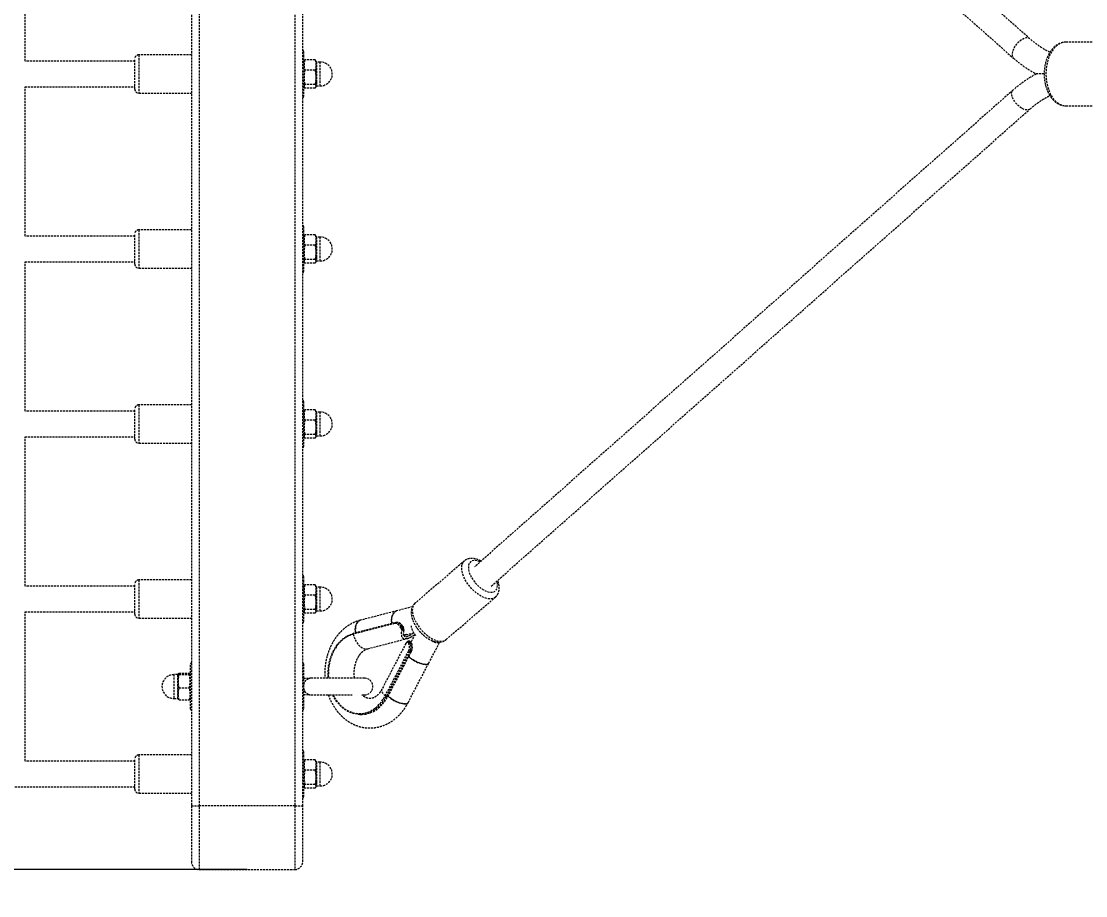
# Model space of a CAD drawing. Header units: millimetres. Extents: x -4075 to 3853, y -2344 to 2376.
# Drawn here: x 1075 to 1744, y -170 to 379 of the extents above; entities that cross this region are included whole.
import ezdxf

# ---------------------------------------------------------------- set-up
doc = ezdxf.new("R2010")
doc.units = ezdxf.units.MM
doc.linetypes.add('HIDDEN', pattern=[1.905, 1.27, -0.635])
for name, color, linetype in [('DIKOM_ОБЪЕКТ', 7, 'Continuous'), ('DIKOM_РАЗМЕР_ЗОНА', 7, 'Continuous'), ('DIKOM_РАЗМЕР_ОБЪЕКТА', 7, 'Continuous')]:
    doc.layers.add(name, color=color, linetype=linetype)
doc.styles.add('style1', font='arialbd.ttf', dxfattribs={"width": 0.8})
doc.dimstyles.new('1-50', dxfattribs={"dimtxt": 300, "dimasz": 200, "dimexe": 100, "dimexo": 0, "dimgap": 100, "dimtad": 1, "dimtxsty": 'style1', "dimcen": 200, "dimclrd": 7, "dimclre": 7, "dimclrt": 7, "dimadec": 1, "dimazin": 2, "dimtfac": 1, "dimtmove": 0, "dimatfit": 2, "dimfxl": 0, "dimlwd": 25, "dimlwe": 18, "dimarcsym": 0})

# ---------------------------------------------------------------- blocks, each defined once
blk = doc.blocks.new('*D0')
at = {"layer": 'Defpoints', "color": 0, "transparency": 16777216}
for p in [(-3364.5, 346.19), (3853.1, 341.49), (3853.1, -2244.04)]:
    blk.add_point(p, dxfattribs=at)
at = {"layer": 'DIKOM_РАЗМЕР_ЗОНА', "color": 7, "lineweight": 18, "transparency": 16777216}
for p, q in [((-3364.5, 346.19), (-3364.5, -2344.04)), ((3853.1, 341.49), (3853.1, -2344.04))]:
    blk.add_line(p, q, dxfattribs=at)
at = {"layer": 'DIKOM_РАЗМЕР_ЗОНА', "color": 7, "lineweight": 25, "transparency": 16777216}
blk.add_line((-3164.5, -2244.04), (3653.1, -2244.04), dxfattribs=at)
at = {"layer": 'DIKOM_РАЗМЕР_ЗОНА', "color": 7, "transparency": 16777216}
for points in [[(-3164.5, -2210.7), (-3164.5, -2277.37), (-3364.5, -2244.04)], [(3653.1, -2210.7), (3653.1, -2277.37), (3853.1, -2244.04)]]:
    blk.add_solid(points, dxfattribs=at)
at = {"layer": 'DIKOM_РАЗМЕР_ЗОНА', "color": 7, "transparency": 16777216, "insert": (164.83, -1990.86), "char_height": 300, "attachment_point": 5, "style": 'style1'}
blk.add_mtext('{\\fArial|b0|i0|c204|p34;7220}', dxfattribs=at)
blk = doc.blocks.new('*D1')
at = {"layer": 'Defpoints', "color": 0, "transparency": 16777216}
for p in [(-1865.19, 346.19), (2353.81, 346.19), (2353.81, -666.66)]:
    blk.add_point(p, dxfattribs=at)
at = {"layer": 'DIKOM_РАЗМЕР_ОБЪЕКТА', "color": 7, "lineweight": 18, "transparency": 16777216}
for p, q in [((-1865.19, 346.19), (-1865.19, -766.66)), ((2353.81, 346.19), (2353.81, -766.66))]:
    blk.add_line(p, q, dxfattribs=at)
at = {"layer": 'DIKOM_РАЗМЕР_ОБЪЕКТА', "color": 7, "lineweight": 25, "transparency": 16777216}
blk.add_line((-1665.19, -666.66), (2153.81, -666.66), dxfattribs=at)
at = {"layer": 'DIKOM_РАЗМЕР_ОБЪЕКТА', "color": 7, "transparency": 16777216}
for points in [[(-1665.19, -633.33), (-1665.19, -700), (-1865.19, -666.66)], [(2153.81, -633.33), (2153.81, -700), (2353.81, -666.66)]]:
    blk.add_solid(points, dxfattribs=at)
at = {"layer": 'DIKOM_РАЗМЕР_ОБЪЕКТА', "color": 7, "transparency": 16777216, "insert": (244.3, -413.49), "char_height": 300, "attachment_point": 5, "style": 'style1'}
blk.add_mtext('{\\fArial|b0|i0|c204|p34;4220}', dxfattribs=at)
blk = doc.blocks.new('*D2')
at = {"layer": 'Defpoints', "color": 0, "transparency": 16777216}
for p in [(2054.85, 2376.19), (-3624.48, -1683.81), (2044.31, -1683.81)]:
    blk.add_point(p, dxfattribs=at)
at = {"layer": 'DIKOM_РАЗМЕР_ЗОНА', "color": 7, "lineweight": 18, "transparency": 16777216}
for p, q in [((2054.85, 2376.19), (-3724.48, 2376.19)), ((2044.31, -1683.81), (-3724.48, -1683.81))]:
    blk.add_line(p, q, dxfattribs=at)
at = {"layer": 'DIKOM_РАЗМЕР_ЗОНА', "color": 7, "lineweight": 25, "transparency": 16777216}
blk.add_line((-3624.48, 2176.19), (-3624.48, -1483.81), dxfattribs=at)
at = {"layer": 'DIKOM_РАЗМЕР_ЗОНА', "color": 7, "transparency": 16777216}
for points in [[(-3657.81, 2176.19), (-3591.14, 2176.19), (-3624.48, 2376.19)], [(-3657.81, -1483.81), (-3591.14, -1483.81), (-3624.48, -1683.81)]]:
    blk.add_solid(points, dxfattribs=at)
at = {"layer": 'DIKOM_РАЗМЕР_ЗОНА', "color": 7, "transparency": 16777216, "insert": (-3877.65, 411.65), "char_height": 300, "attachment_point": 5, "rotation": 90, "style": 'style1'}
blk.add_mtext('{\\fArial|b0|i0|c204|p34;4000}', dxfattribs=at)
blk = doc.blocks.new('*D3')
at = {"layer": 'Defpoints', "color": 0, "transparency": 16777216}
for p in [(1216.81, 846.19), (-2144.45, -153.81), (1216.81, -153.81)]:
    blk.add_point(p, dxfattribs=at)
at = {"layer": 'DIKOM_РАЗМЕР_ОБЪЕКТА', "color": 7, "lineweight": 18, "transparency": 16777216}
for p, q in [((1216.81, 846.19), (-2244.45, 846.19)), ((1216.81, -153.81), (-2244.45, -153.81))]:
    blk.add_line(p, q, dxfattribs=at)
at = {"layer": 'DIKOM_РАЗМЕР_ОБЪЕКТА', "color": 7, "lineweight": 25, "transparency": 16777216}
blk.add_line((-2144.45, 646.19), (-2144.45, 46.19), dxfattribs=at)
at = {"layer": 'DIKOM_РАЗМЕР_ОБЪЕКТА', "color": 7, "transparency": 16777216}
for points in [[(-2177.79, 646.19), (-2111.12, 646.19), (-2144.45, 846.19)], [(-2177.79, 46.19), (-2111.12, 46.19), (-2144.45, -153.81)]]:
    blk.add_solid(points, dxfattribs=at)
at = {"layer": 'DIKOM_РАЗМЕР_ОБЪЕКТА', "color": 7, "transparency": 16777216, "insert": (-2397.63, 346.19), "char_height": 300, "attachment_point": 5, "rotation": 90, "style": 'style1'}
blk.add_mtext('{\\fArial|b0|i0|c204|p34;1000}', dxfattribs=at)

msp = doc.modelspace()

# ---------------------------------------------------------------- linework, layer by layer
at = {"layer": 'DIKOM_ОБЪЕКТ', "color": 7, "linetype": 'HIDDEN', "lineweight": 15}
for p, q in [((1181.806, 806.185), (1181.806, -113.815)), ((1186.806, -113.815), (1186.806, 806.185)), ((1246.806, 806.185), (1246.806, -113.815)), ((1251.806, -113.815), (1251.806, 806.185)), ((1708.801, 368.265), (1370.235, 668.042)), ((1359.806, 655.909), (1698.371, 356.131)), ((1077.306, 354.185), (1077.306, 448.185)), ((1768.682, 366.185), (1731.425, 366.185)), ((1146.206, 353.895), (1146.206, 355.685)), ((1181.806, 358.185), (1148.706, 358.185)), ((1148.706, 358.185), (1148.706, 355.924)), ((1148.706, 355.924), (1148.706, 334.185)), ((1252.306, 360.385), (1252.306, 357.846)), ((1252.306, 357.846), (1252.306, 331.985)), ((1252.807, 354.46), (1253.047, 355.1)), ((1259.564, 355.1), (1253.047, 355.1)), ((1259.804, 354.46), (1259.564, 355.1)), ((1146.206, 354.185), (1077.306, 354.185)), ((1146.206, 336.685), (1146.206, 353.895)), ((1252.71, 354.495), (1252.306, 353.385)), ((1259.564, 348.545), (1253.047, 348.545)), ((1260.113, 353.916), (1259.902, 354.495)), ((1260.113, 338.455), (1260.113, 353.916)), ((1262.806, 353.685), (1260.441, 353.685)), ((1260.441, 353.685), (1260.441, 340.864)), ((1262.806, 340.864), (1262.806, 353.685)), ((1077.306, 244.185), (1077.306, 338.185)), ((1077.306, 338.185), (1146.206, 338.185)), ((1252.306, 338.985), (1252.71, 337.875)), ((1259.564, 339.631), (1253.047, 339.631)), ((1259.564, 337.271), (1253.047, 337.271)), ((1259.902, 337.875), (1260.113, 338.455)), ((1260.441, 340.864), (1260.441, 338.685)), ((1260.441, 338.685), (1262.806, 338.685)), ((1262.806, 338.685), (1262.806, 340.864)), ((1698.095, 335.995), (1359.806, 36.462)), ((1148.706, 334.185), (1181.806, 334.185)), ((1370.235, 24.329), (1708.79, 324.097)), ((1731.425, 326.185), (1768.682, 326.185)), ((1181.806, 248.185), (1148.706, 248.185)), ((1148.706, 248.185), (1148.706, 245.924)), ((1252.306, 250.385), (1252.306, 247.846)), ((1252.306, 247.846), (1252.306, 221.985)), ((1146.206, 244.185), (1077.306, 244.185)), ((1146.206, 243.895), (1146.206, 245.685)), ((1146.206, 226.685), (1146.206, 243.895)), ((1148.706, 245.924), (1148.706, 224.185)), ((1252.71, 244.495), (1252.306, 243.385)), ((1252.807, 244.46), (1253.047, 245.1)), ((1259.564, 245.1), (1253.047, 245.1)), ((1259.804, 244.46), (1259.564, 245.1)), ((1260.113, 243.916), (1259.902, 244.495)), ((1260.113, 228.455), (1260.113, 243.916)), ((1262.806, 243.685), (1260.441, 243.685)), ((1260.441, 243.685), (1260.441, 230.864)), ((1262.806, 230.864), (1262.806, 243.685)), ((1259.564, 238.545), (1253.047, 238.545)), ((1077.306, 134.185), (1077.306, 228.185)), ((1077.306, 228.185), (1146.206, 228.185)), ((1252.306, 228.985), (1252.71, 227.875)), ((1259.564, 229.631), (1253.047, 229.631)), ((1259.902, 227.875), (1260.113, 228.455)), ((1260.441, 230.864), (1260.441, 228.685)), ((1260.441, 228.685), (1262.806, 228.685)), ((1262.806, 228.685), (1262.806, 230.864)), ((1148.706, 224.185), (1181.806, 224.185)), ((1259.564, 227.271), (1253.047, 227.271)), ((1146.206, 134.185), (1077.306, 134.185)), ((1146.206, 133.895), (1146.206, 135.685)), ((1146.206, 116.685), (1146.206, 133.895)), ((1181.806, 138.185), (1148.706, 138.185)), ((1148.706, 138.185), (1148.706, 135.924)), ((1148.706, 135.924), (1148.706, 114.185)), ((1252.306, 140.385), (1252.306, 137.846)), ((1252.306, 137.846), (1252.306, 111.985)), ((1252.71, 134.495), (1252.306, 133.385)), ((1252.807, 134.46), (1253.047, 135.1)), ((1259.564, 135.1), (1253.047, 135.1)), ((1259.804, 134.46), (1259.564, 135.1)), ((1260.113, 133.916), (1259.902, 134.495)), ((1260.113, 118.455), (1260.113, 133.916)), ((1259.564, 128.545), (1253.047, 128.545)), ((1262.806, 133.685), (1260.441, 133.685)), ((1260.441, 133.685), (1260.441, 120.864)), ((1262.806, 120.864), (1262.806, 133.685)), ((1260.441, 120.864), (1260.441, 118.685)), ((1262.806, 118.685), (1262.806, 120.864)), ((1077.306, 24.185), (1077.306, 118.185)), ((1077.306, 118.185), (1146.206, 118.185)), ((1148.706, 114.185), (1181.806, 114.185)), ((1252.306, 118.985), (1252.71, 117.875)), ((1259.564, 119.631), (1253.047, 119.631)), ((1259.564, 117.271), (1253.047, 117.271)), ((1259.902, 117.875), (1260.113, 118.455)), ((1260.441, 118.685), (1262.806, 118.685)), ((1353.311, 40.112), (1322.309, 13.489)), ((1181.806, 28.185), (1148.706, 28.185)), ((1148.706, 28.185), (1148.706, 25.924)), ((1252.306, 30.385), (1252.306, 27.846)), ((1252.306, 27.846), (1252.306, 1.985)), ((1146.206, 24.185), (1077.306, 24.185)), ((1146.206, 23.895), (1146.206, 25.685)), ((1146.206, 6.685), (1146.206, 23.895)), ((1148.706, 25.924), (1148.706, 4.185)), ((1252.71, 24.495), (1252.306, 23.385)), ((1252.807, 24.46), (1253.047, 25.1)), ((1259.564, 25.1), (1253.047, 25.1)), ((1259.804, 24.46), (1259.564, 25.1)), ((1260.113, 23.916), (1259.902, 24.495)), ((1260.113, 8.455), (1260.113, 23.916)), ((1262.806, 23.685), (1260.441, 23.685)), ((1260.441, 23.685), (1260.441, 10.864)), ((1262.806, 10.864), (1262.806, 23.685)), ((1259.564, 18.545), (1253.047, 18.545)), ((1341.853, -9.271), (1372.855, 17.352)), ((1077.306, -85.815), (1077.306, 8.185)), ((1077.306, 8.185), (1146.206, 8.185)), ((1252.306, 8.985), (1252.71, 7.875)), ((1259.564, 9.631), (1253.047, 9.631)), ((1259.564, 7.271), (1253.047, 7.271)), ((1259.902, 7.875), (1260.113, 8.455)), ((1260.441, 10.864), (1260.441, 8.685)), ((1260.441, 8.685), (1262.806, 8.685)), ((1262.806, 8.685), (1262.806, 10.864)), ((1310.767, 8.744), (1287.983, 2.874)), ((1320.682, 11.298), (1310.767, 8.744)), ((1148.706, 4.185), (1181.806, 4.185)), ((1309.518, 0.788), (1283.544, -5.903)), ((1309.699, 1.322), (1283.726, -5.37)), ((1309.699, 1.322), (1309.748, 1.328)), ((1311.318, 1.406), (1310.362, 1.406)), ((1314.947, -1.81), (1314.046, -1.81)), ((1314.947, -1.81), (1314.681, -1.012)), ((1314.728, -1.004), (1315, -1.772)), ((1315.214, -2.713), (1314.947, -1.81)), ((1315.291, -6.613), (1316.863, -6.208)), ((1316.89, -6.202), (1321.508, -5.012)), ((1322.305, -6.113), (1319.746, -11.012)), ((1292.599, -15.041), (1317.225, -8.697)), ((1316.575, -11.679), (1301.568, -40.409)), ((1317.36, -8.629), (1317.216, -8.655)), ((1318.867, -11.127), (1319.767, -11.127)), ((1319.767, -11.127), (1319.301, -10.612)), ((1319.456, -10.693), (1319.45, -10.687)), ((1320.192, -11.663), (1319.767, -11.127)), ((1330.941, -24.138), (1337.888, -10.838)), ((1303.608, -44.682), (1318.396, -16.371)), ((1319.064, -16.678), (1304.276, -44.99)), ((1305.227, -44.99), (1320.015, -16.678)), ((1305.348, -44.942), (1320.137, -16.631)), ((1320.015, -16.678), (1319.064, -16.678)), ((1181.306, -53.015), (1181.306, -24.615)), ((1252.306, -24.615), (1252.306, -53.015)), ((1317.969, -48.973), (1330.941, -24.138)), ((1173.17, -31.315), (1170.806, -31.315)), ((1170.806, -31.315), (1170.806, -46.315)), ((1173.17, -46.315), (1173.17, -31.315)), ((1173.616, -30.762), (1173.499, -31.084)), ((1173.499, -31.084), (1173.499, -32.49)), ((1173.499, -32.49), (1173.499, -46.545)), ((1174.047, -30.435), (1180.564, -30.435)), ((1174.047, -31.257), (1180.564, -31.257)), ((1181.306, -31.615), (1180.995, -30.762)), ((1174.047, -39.636), (1180.564, -39.636)), ((1255.431, -33.815), (1252.306, -33.815)), ((1290.556, -33.565), (1257.056, -33.565)), ((1170.806, -46.315), (1173.17, -46.315)), ((1173.499, -46.545), (1173.616, -46.867)), ((1180.995, -46.867), (1181.306, -46.015)), ((1252.306, -43.815), (1255.434, -43.815)), ((1257.056, -44.065), (1282.892, -44.065)), ((1289.048, -44.065), (1290.556, -44.065)), ((1305.227, -44.99), (1304.276, -44.99)), ((1173.673, -46.846), (1174.047, -47.194)), ((1174.047, -47.194), (1180.564, -47.194)), ((1180.938, -46.846), (1180.564, -47.194)), ((1287.693, -56.364), (1288.645, -56.364)), ((1252.306, -79.615), (1252.306, -82.154)), ((1146.206, -85.815), (1077.306, -85.815)), ((1146.206, -86.105), (1146.206, -84.315)), ((1146.206, -103.315), (1146.206, -86.105)), ((1181.806, -81.815), (1148.706, -81.815)), ((1148.706, -81.815), (1148.706, -84.076)), ((1148.706, -84.076), (1148.706, -105.815)), ((1252.306, -82.154), (1252.306, -108.015)), ((1252.71, -85.505), (1252.306, -86.615)), ((1252.807, -85.54), (1253.047, -84.9)), ((1259.564, -84.9), (1253.047, -84.9)), ((1259.804, -85.54), (1259.564, -84.9)), ((1260.113, -86.084), (1259.902, -85.505)), ((1260.113, -101.545), (1260.113, -86.084)), ((1262.806, -86.315), (1260.441, -86.315)), ((1260.441, -86.315), (1260.441, -99.136)), ((1262.806, -99.136), (1262.806, -86.315)), ((1259.564, -91.455), (1253.047, -91.455)), ((1260.441, -99.136), (1260.441, -101.315)), ((1262.806, -101.315), (1262.806, -99.136)), ((1061.306, -101.815), (1146.206, -101.815)), ((1148.706, -105.815), (1181.806, -105.815)), ((1252.306, -101.015), (1252.71, -102.125)), ((1259.564, -100.369), (1253.047, -100.369)), ((1259.564, -102.729), (1253.047, -102.729)), ((1259.902, -102.125), (1260.113, -101.545)), ((1260.441, -101.315), (1262.806, -101.315)), ((1181.806, -113.815), (1186.806, -113.815)), ((1181.806, -113.815), (1181.806, -148.815)), ((1246.806, -113.815), (1186.806, -113.815)), ((1186.806, -153.815), (1186.806, -113.815)), ((1246.806, -113.815), (1251.806, -113.815)), ((1246.806, -113.815), (1246.806, -153.815)), ((1251.806, -148.815), (1251.806, -113.815)), ((1186.806, -153.815), (1246.806, -153.815))]:
    msp.add_line(p, q, dxfattribs=at)
at = {"layer": 'DIKOM_ОБЪЕКТ', "color": 7, "linetype": 'HIDDEN', "lineweight": 15, "flags": 128}
for points in [[(1708.794, 368.271), (1708.46, 368.506), (1707.555, 368.816), (1706.464, 368.816), (1705.239, 368.506), (1703.936, 367.902), (1702.617, 367.031), (1701.344, 365.934), (1700.175, 364.662), (1699.166, 363.275), (1698.363, 361.838), (1697.804, 360.417), (1697.516, 359.08), (1697.512, 357.889), (1697.792, 356.899), (1698.342, 356.156), (1698.376, 356.127)], [(1731.425, 366.185), (1729.766, 366.012), (1728.115, 365.484), (1726.523, 364.612), (1725.018, 363.412), (1723.627, 361.904), (1722.376, 360.115), (1721.286, 358.078), (1720.377, 355.828), (1719.666, 353.407), (1719.164, 350.857), (1718.881, 348.223), (1718.821, 345.553), (1718.987, 342.894), (1719.374, 340.294), (1719.977, 337.799), (1720.784, 335.454), (1721.781, 333.3), (1722.95, 331.376), (1724.27, 329.717), (1725.717, 328.351), (1727.267, 327.304), (1728.891, 326.593), (1730.56, 326.233), (1731.425, 326.185)], [(1731.542, 366.185), (1731.447, 366.185), (1731.425, 366.185)], [(1708.783, 324.091), (1708.455, 323.86), (1707.556, 323.556), (1706.466, 323.556), (1705.234, 323.86), (1703.918, 324.452), (1702.58, 325.307), (1701.282, 326.383), (1700.085, 327.63), (1699.046, 328.99), (1698.212, 330.399), (1697.622, 331.792), (1697.305, 333.104), (1697.274, 334.272), (1697.532, 335.243), (1698.067, 335.97), (1698.092, 335.993)], [(1363.197, 39.597), (1362.024, 40.03), (1360.566, 40.339), (1359.244, 40.346), (1358.097, 40.051), (1357.16, 39.462), (1356.462, 38.598), (1356.025, 37.485), (1355.861, 36.156), (1355.975, 34.652), (1356.363, 33.019), (1357.015, 31.306), (1357.911, 29.565), (1359.022, 27.85), (1360.315, 26.212), (1361.752, 24.701), (1363.287, 23.364), (1364.876, 22.239), (1366.469, 21.363), (1368.018, 20.761), (1369.475, 20.452), (1370.798, 20.445), (1371.945, 20.74), (1372.881, 21.329), (1373.579, 22.193), (1374.016, 23.306), (1374.181, 24.635), (1374.067, 26.139), (1373.801, 27.35)], [(1372.901, 17.392), (1372.019, 16.793), (1370.821, 16.377), (1369.442, 16.251), (1367.913, 16.417), (1366.272, 16.872), (1364.555, 17.605), (1362.805, 18.598), (1361.06, 19.829), (1359.363, 21.269), (1357.754, 22.884), (1356.269, 24.635), (1354.944, 26.483), (1353.81, 28.384), (1352.893, 30.292), (1352.215, 32.164), (1351.791, 33.956), (1351.633, 35.625), (1351.742, 37.133), (1352.118, 38.443), (1352.75, 39.526), (1353.322, 40.121)], [(1322.309, 13.489), (1321.748, 12.904), (1321.116, 11.821), (1320.74, 10.51), (1320.63, 9.003), (1320.789, 7.334), (1321.212, 5.542), (1321.89, 3.67), (1322.807, 1.762), (1323.942, -0.139), (1325.267, -1.987), (1326.751, -3.738), (1328.361, -5.353), (1330.058, -6.793), (1331.802, -8.024), (1333.553, -9.018), (1335.269, -9.75), (1336.911, -10.205), (1338.439, -10.371), (1339.819, -10.245), (1341.017, -9.829), (1341.853, -9.271)], [(1307.748, 0.819), (1307.66, 1.421), (1307.577, 3.095), (1307.736, 4.671), (1308.13, 6.075), (1308.741, 7.242), (1309.54, 8.116), (1310.489, 8.658), (1310.767, 8.744)], [(1310.767, 8.744), (1309.998, 8.431), (1309.119, 7.718), (1308.41, 6.692), (1307.905, 5.399), (1307.626, 3.9), (1307.588, 2.266), (1307.748, 0.819)], [(1284.963, -5.051), (1284.876, -4.449), (1284.793, -2.775), (1284.952, -1.199), (1285.346, 0.205), (1285.957, 1.372), (1286.755, 2.246), (1287.705, 2.788), (1287.983, 2.874)], [(1287.985, 2.874), (1287.214, 2.561), (1286.335, 1.849), (1285.626, 0.822), (1285.12, -0.471), (1284.842, -1.97), (1284.804, -3.604), (1284.963, -5.051)], [(1309.518, 0.788), (1309.502, 0.89), (1309.501, 0.99), (1309.513, 1.084), (1309.539, 1.166), (1309.577, 1.235), (1309.627, 1.286), (1309.684, 1.317), (1309.699, 1.322)], [(1267.838, -33.565), (1267.734, -31.978), (1267.749, -28.919), (1268.046, -25.884), (1268.62, -22.915), (1269.463, -20.056), (1270.564, -17.345), (1271.906, -14.822), (1273.471, -12.521), (1275.237, -10.476), (1277.179, -8.715), (1279.269, -7.263), (1281.478, -6.141), (1283.774, -5.364)], [(1283.544, -5.903), (1281.297, -6.664), (1279.135, -7.762), (1277.09, -9.183), (1275.19, -10.906), (1273.462, -12.908), (1271.93, -15.159), (1270.617, -17.629), (1269.54, -20.281), (1268.714, -23.08), (1268.153, -25.985), (1267.862, -28.955), (1267.847, -31.949), (1267.954, -33.565)], [(1283.544, -5.903), (1283.529, -5.801), (1283.527, -5.701), (1283.539, -5.608), (1283.565, -5.525), (1283.604, -5.457), (1283.653, -5.406), (1283.71, -5.374), (1283.726, -5.37)], [(1283.544, -5.903), (1284.066, -7.759), (1284.786, -9.517), (1285.681, -11.119), (1286.72, -12.51), (1287.869, -13.643), (1289.089, -14.482), (1290.339, -14.996), (1291.577, -15.169), (1292.599, -15.041)], [(1330.941, -24.138), (1330.865, -24.261), (1330.343, -24.667), (1329.517, -24.874), (1328.427, -24.874), (1327.122, -24.667), (1325.664, -24.261), (1324.122, -23.677), (1322.567, -22.941), (1321.072, -22.087), (1319.706, -21.157), (1318.535, -20.192), (1318.361, -20.03)], [(1304.276, -44.99), (1302.835, -47.422), (1301.181, -49.617), (1299.337, -51.543), (1297.328, -53.174), (1295.184, -54.487), (1292.933, -55.463), (1290.609, -56.088), (1288.243, -56.354), (1285.87, -56.256), (1283.522, -55.797), (1281.234, -54.982), (1279.036, -53.823), (1276.961, -52.336), (1275.037, -50.543), (1273.292, -48.469), (1271.75, -46.143), (1270.65, -44.065)], [(1270.839, -44.065), (1271.777, -45.811), (1273.286, -48.087), (1274.994, -50.117), (1276.877, -51.872), (1278.908, -53.327), (1281.058, -54.461), (1283.298, -55.258), (1285.595, -55.708), (1287.918, -55.804), (1290.233, -55.544), (1292.508, -54.932), (1294.71, -53.977), (1296.809, -52.692), (1298.774, -51.096), (1300.579, -49.21), (1302.198, -47.062), (1303.608, -44.682)], [(1288.645, -56.364), (1289.195, -56.354), (1291.56, -56.088), (1293.885, -55.463), (1296.135, -54.487), (1298.28, -53.174), (1300.288, -51.543), (1302.133, -49.617), (1303.787, -47.422), (1305.227, -44.99)], [(1303.608, -44.682), (1302.622, -43.626), (1301.915, -42.625), (1301.51, -41.713), (1301.42, -40.921), (1301.568, -40.409)], [(1317.969, -48.973), (1317.893, -49.096), (1317.371, -49.501), (1316.545, -49.709), (1315.454, -49.709), (1314.15, -49.501), (1312.692, -49.096), (1311.15, -48.511), (1309.595, -47.775), (1308.099, -46.922), (1306.734, -45.991), (1305.563, -45.027), (1305.389, -44.865)]]:
    msp.add_lwpolyline(points, dxfattribs=at)
at = {"layer": 'DIKOM_ОБЪЕКТ', "color": 7, "linetype": 'HIDDEN', "lineweight": 15}
for centre, radius, start, end in [((1148.706, 355.685), 2.5, 90, 180), ((1251.506, 360.385), 0.8, 0, 67.975687), ((1260.441, 354.035), 0.35, 200, 270), ((1262.806, 346.185), 7.5, 270, 90), ((1148.706, 336.685), 2.5, 180, 270), ((1260.441, 338.335), 0.35, 90, 160), ((1251.506, 331.985), 0.8, 292.024313, 0), ((1148.706, 245.685), 2.5, 90, 180), ((1251.506, 250.385), 0.8, 0, 67.975687), ((1260.441, 244.035), 0.35, 200, 270), ((1262.806, 236.185), 7.5, 270, 90), ((1260.441, 228.335), 0.35, 90, 160), ((1148.706, 226.685), 2.5, 180, 270), ((1251.506, 221.985), 0.8, 292.024313, 0), ((1251.506, 140.385), 0.8, 0, 67.975687), ((1148.706, 135.685), 2.5, 90, 180), ((1260.441, 134.035), 0.35, 200, 270), ((1262.806, 126.185), 7.5, 270, 90), ((1148.706, 116.685), 2.5, 180, 270), ((1260.441, 118.335), 0.35, 90, 160), ((1251.506, 111.985), 0.8, 292.024313, 0), ((1148.706, 25.685), 2.5, 90, 180), ((1251.506, 30.385), 0.8, 0, 67.975687), ((1260.441, 24.035), 0.35, 200, 270), ((1262.806, 16.185), 7.5, 270, 90), ((1260.441, 8.335), 0.35, 90, 160), ((1148.706, 6.685), 2.5, 180, 270), ((1251.506, 1.985), 0.8, 292.024313, 0), ((1312.967, -0.462), 1.727, 285.178817, 308.704239), ((1326.932, 4.346), 14.984, 205.603192, 210.201243), ((1313.634, -1.953), 1.287, 285.678622, 317.501149), ((1326.917, 4.357), 14.272, 205.603192, 210.201243), ((1314.88, -1.518), 0.3, 282.994732, 303.741867), ((1315.03, -1.842), 0.0762, 77.703146, 113.3479), ((1315.147, -2.431), 0.291, 283.458282, 304.920272), ((1330.791, 0.905), 11.051, 187.618948, 225.608354), ((1318.409, -11.077), 0.554, 71.911916, 151.277809), ((1322.24, -9.046), 4.663, 202.231603, 210.534696), ((1318.731, -11.684), 0.574, 76.306628, 152.085565), ((1322.692, -8.87), 4.442, 202.231603, 210.534696), ((1319.266, -10.869), 0.259, 44.738311, 82.336496), ((1319.735, -11.38), 0.255, 43.143923, 82.620577), ((1319.72, -11.379), 0.266, 354.32698, 40.819693), ((1330.956, -6.572), 18.432, 226.896903, 263.915415), ((1319.185, -15.536), 1.149, 226.630784, 263.961845), ((1320.038, -16.559), 0.122, 259.195654, 323.735441), ((1182.106, -24.615), 0.8, 112.024313, 180), ((1251.506, -24.615), 0.8, 360, 67.975687), ((1329.343, -22.921), 2.009, 260.220029, 322.711065), ((1170.806, -38.815), 7.5, 90, 270), ((1173.17, -30.965), 0.35, 270, 340), ((1257.056, -38.815), 5.25, 90, 108.062485), ((1290.556, -38.815), 5.25, 270, 90), ((1173.17, -46.665), 0.35, 20, 90), ((1257.056, -38.815), 5.25, 251.993051, 270), ((1304.397, -43.847), 1.149, 226.630784, 263.961845), ((1305.25, -44.87), 0.122, 259.195654, 323.735441), ((1317.984, -31.407), 18.432, 226.896903, 263.915415), ((1182.106, -53.015), 0.8, 180, 247.975687), ((1251.506, -53.015), 0.8, 292.024313, 0), ((1316.371, -47.756), 2.009, 260.222117, 322.698688), ((1251.506, -79.615), 0.8, 0, 67.975687), ((1148.706, -84.315), 2.5, 90, 180), ((1260.441, -85.965), 0.35, 200, 270), ((1262.806, -93.815), 7.5, 270, 90), ((1148.706, -103.315), 2.5, 180, 270), ((1260.441, -101.665), 0.35, 90, 160), ((1251.506, -108.015), 0.8, 292.024313, 0), ((1186.806, -148.815), 5, 180, 270), ((1246.806, -148.815), 5, 270, 0)]:
    msp.add_arc(centre, radius, start, end, dxfattribs=at)
msp.add_ellipse((1332.439, -3.992), major_axis=(-5.315, 6.697), ratio=0.4967127, start_param=2.1539897, end_param=3.0318899, dxfattribs=at)
for points, knots in [([(1721.334, 359.788), (1721.115, 359.891), (1719.766, 360.526), (1717.077, 362.071), (1713.061, 364.685), (1710.3, 367.005), (1708.8, 368.265)], [0, 0, 0, 0, 0.0496579, 0.3053269, 0.6227061, 1, 1, 1, 1]), ([(1731.568, 366.163), (1731.473, 366.171), (1730.795, 366.231), (1729.529, 366.035), (1727.823, 365.566), (1726.189, 364.772), (1724.643, 363.702), (1723.202, 362.354), (1721.886, 360.743), (1720.718, 358.89), (1719.719, 356.829), (1718.908, 354.597), (1718.295, 352.234), (1717.888, 349.779), (1717.691, 347.27), (1717.706, 344.745), (1717.933, 342.24), (1718.37, 339.793), (1719.014, 337.439), (1719.859, 335.215), (1720.901, 333.153), (1722.13, 331.291), (1723.533, 329.667), (1725.087, 328.318), (1726.762, 327.274), (1728.516, 326.576), (1730.052, 326.218), (1730.989, 326.224), (1731.323, 326.226)], [0, 0, 0, 0, 0.0061071, 0.0438584, 0.0814753, 0.1193857, 0.1579798, 0.1974487, 0.237749, 0.2786587, 0.319901, 0.3612392, 0.4025405, 0.4437788, 0.4849693, 0.5261487, 0.5673628, 0.6086469, 0.6500509, 0.6916168, 0.7333647, 0.7752676, 0.8171596, 0.8587507, 0.8996713, 0.9396141, 0.9785114, 1, 1, 1, 1]), ([(1253.047, 355.1), (1253.038, 355.062), (1252.794, 354.105), (1252.478, 352.176), (1252.692, 350.01), (1252.984, 348.805), (1253.047, 348.545)], [0, 0, 0, 0, 0.0174084, 0.4430632, 0.8802346, 1, 1, 1, 1]), ([(1259.564, 355.1), (1259.574, 355.062), (1259.817, 354.105), (1260.133, 352.176), (1259.919, 350.01), (1259.627, 348.805), (1259.564, 348.545)], [0, 0, 0, 0, 0.0174084, 0.4430632, 0.8802346, 1, 1, 1, 1]), ([(1698.375, 356.128), (1699.934, 354.815), (1702.862, 352.349), (1707.195, 349.386), (1710.449, 347.396), (1712.274, 346.46), (1712.795, 346.193)], [0, 0, 0, 0, 0.34156406, 0.64129922, 0.89755887, 1, 1, 1, 1]), ([(1253.047, 348.545), (1252.825, 347.086), (1252.372, 344.115), (1252.819, 341.143), (1253.047, 339.631)], [0, 0, 0, 0, 0.4912125, 1, 1, 1, 1]), ([(1259.564, 348.545), (1259.787, 347.086), (1260.24, 344.115), (1259.792, 341.143), (1259.564, 339.631)], [0, 0, 0, 0, 0.4912125, 1, 1, 1, 1]), ([(1712.79, 346.188), (1711.918, 345.723), (1709.802, 344.597), (1706.355, 342.433), (1702.286, 339.568), (1699.545, 337.231), (1698.091, 335.992)], [0, 0, 0, 0, 0.1688315, 0.4095071, 0.6870189, 1, 1, 1, 1]), ([(1717.732, 346.185), (1717.28, 346.185), (1715.925, 346.185), (1714.422, 346.185), (1713.302, 346.185), (1712.799, 346.185), (1712.793, 346.185), (1712.791, 346.185)], [0, 0, 0, 0, 0.1866917, 0.5591652, 0.7336083, 0.9122681, 1, 1, 1, 1]), ([(1253.047, 339.631), (1252.825, 339.245), (1252.372, 338.458), (1252.819, 337.671), (1253.047, 337.271)], [0, 0, 0, 0, 0.4912125, 1, 1, 1, 1]), ([(1259.564, 339.631), (1259.787, 339.245), (1260.24, 338.458), (1259.792, 337.671), (1259.564, 337.271)], [0, 0, 0, 0, 0.4912125, 1, 1, 1, 1]), ([(1708.79, 324.097), (1710.013, 325.133), (1712.305, 327.076), (1715.678, 329.421), (1718.633, 331.194), (1720.469, 332.195), (1721.317, 332.59), (1721.324, 332.594)], [0, 0, 0, 0, 0.3083878, 0.5782169, 0.8083941, 0.9982739, 1, 1, 1, 1]), ([(1253.047, 245.1), (1253.038, 245.062), (1252.794, 244.105), (1252.478, 242.176), (1252.692, 240.01), (1252.984, 238.805), (1253.047, 238.545)], [0, 0, 0, 0, 0.0174084, 0.4430632, 0.8802346, 1, 1, 1, 1]), ([(1259.564, 245.1), (1259.574, 245.062), (1259.817, 244.105), (1260.133, 242.176), (1259.919, 240.01), (1259.627, 238.805), (1259.564, 238.545)], [0, 0, 0, 0, 0.0174084, 0.4430632, 0.8802346, 1, 1, 1, 1]), ([(1253.047, 238.545), (1252.825, 237.086), (1252.372, 234.115), (1252.819, 231.143), (1253.047, 229.631)], [0, 0, 0, 0, 0.4912125, 1, 1, 1, 1]), ([(1259.564, 238.545), (1259.787, 237.086), (1260.24, 234.115), (1259.792, 231.143), (1259.564, 229.631)], [0, 0, 0, 0, 0.4912125, 1, 1, 1, 1]), ([(1253.047, 229.631), (1252.825, 229.245), (1252.372, 228.458), (1252.819, 227.671), (1253.047, 227.271)], [0, 0, 0, 0, 0.49121246, 1, 1, 1, 1]), ([(1259.564, 229.631), (1259.787, 229.245), (1260.24, 228.458), (1259.792, 227.671), (1259.564, 227.271)], [0, 0, 0, 0, 0.4912125, 1, 1, 1, 1]), ([(1253.047, 135.1), (1253.038, 135.062), (1252.794, 134.105), (1252.478, 132.176), (1252.692, 130.01), (1252.984, 128.805), (1253.047, 128.545)], [0, 0, 0, 0, 0.0174084, 0.4430632, 0.8802346, 1, 1, 1, 1]), ([(1259.564, 135.1), (1259.574, 135.062), (1259.817, 134.105), (1260.133, 132.176), (1259.919, 130.01), (1259.627, 128.805), (1259.564, 128.545)], [0, 0, 0, 0, 0.0174084, 0.4430632, 0.8802346, 1, 1, 1, 1]), ([(1253.047, 128.545), (1252.825, 127.086), (1252.372, 124.115), (1252.819, 121.143), (1253.047, 119.631)], [0, 0, 0, 0, 0.4912125, 1, 1, 1, 1]), ([(1259.564, 128.545), (1259.787, 127.086), (1260.24, 124.115), (1259.792, 121.143), (1259.564, 119.631)], [0, 0, 0, 0, 0.4912125, 1, 1, 1, 1]), ([(1253.047, 119.631), (1252.825, 119.245), (1252.372, 118.458), (1252.819, 117.671), (1253.047, 117.271)], [0, 0, 0, 0, 0.4912125, 1, 1, 1, 1]), ([(1259.564, 119.631), (1259.787, 119.245), (1260.24, 118.458), (1259.792, 117.671), (1259.564, 117.271)], [0, 0, 0, 0, 0.4912125, 1, 1, 1, 1]), ([(1363.799, 39.998), (1363.467, 40.183), (1362.541, 40.698), (1360.997, 41.265), (1359.267, 41.667), (1357.651, 41.756), (1356.188, 41.583), (1354.825, 41.118), (1353.857, 40.614), (1353.427, 40.184), (1353.348, 40.105)], [0, 0, 0, 0, 0.0905347, 0.2523103, 0.4163544, 0.5605538, 0.6971984, 0.8276729, 0.9683152, 1, 1, 1, 1]), ([(1372.926, 17.414), (1373.257, 17.748), (1373.918, 18.413), (1374.607, 19.658), (1375.063, 21.028), (1375.27, 22.541), (1375.236, 24.189), (1374.915, 25.957), (1374.585, 27.219), (1374.301, 27.878), (1374.285, 27.914)], [0, 0, 0, 0, 0.1317842, 0.2625419, 0.3954775, 0.5342131, 0.6806671, 0.8339533, 0.9908282, 1, 1, 1, 1]), ([(1253.047, 25.1), (1253.038, 25.062), (1252.794, 24.105), (1252.478, 22.176), (1252.692, 20.01), (1252.984, 18.805), (1253.047, 18.545)], [0, 0, 0, 0, 0.0174084, 0.4430632, 0.8802346, 1, 1, 1, 1]), ([(1259.564, 25.1), (1259.574, 25.062), (1259.817, 24.105), (1260.133, 22.176), (1259.919, 20.01), (1259.627, 18.805), (1259.564, 18.545)], [0, 0, 0, 0, 0.0174084, 0.4430632, 0.8802346, 1, 1, 1, 1]), ([(1253.047, 18.545), (1252.825, 17.086), (1252.372, 14.115), (1252.819, 11.143), (1253.047, 9.631)], [0, 0, 0, 0, 0.4912125, 1, 1, 1, 1]), ([(1259.564, 18.545), (1259.787, 17.086), (1260.24, 14.115), (1259.792, 11.143), (1259.564, 9.631)], [0, 0, 0, 0, 0.4912125, 1, 1, 1, 1]), ([(1322.266, 13.406), (1322.021, 13.189), (1321.427, 12.661), (1320.749, 11.577), (1320.214, 10.252), (1319.931, 8.782), (1319.892, 7.175), (1320.112, 5.441), (1320.592, 3.613), (1321.321, 1.745), (1322.273, -0.113), (1323.419, -1.92), (1324.733, -3.643), (1326.189, -5.254), (1327.76, -6.72), (1329.422, -8.015), (1331.151, -9.112), (1332.926, -9.981), (1334.727, -10.591), (1336.446, -10.889), (1338.036, -10.886), (1339.449, -10.613), (1340.757, -10.1), (1341.487, -9.54), (1341.854, -9.258)], [0, 0, 0, 0, 0.0286756, 0.0695939, 0.1107849, 0.1534794, 0.1984808, 0.2458044, 0.2945981, 0.3436961, 0.3925065, 0.4409846, 0.4892423, 0.5374387, 0.5857293, 0.6342582, 0.6832226, 0.7328206, 0.7831812, 0.8340849, 0.8779433, 0.9195305, 0.9594792, 1, 1, 1, 1]), ([(1253.047, 9.631), (1252.825, 9.245), (1252.372, 8.458), (1252.819, 7.671), (1253.047, 7.271)], [0, 0, 0, 0, 0.49121246, 1, 1, 1, 1]), ([(1259.564, 9.631), (1259.787, 9.245), (1260.24, 8.458), (1259.792, 7.671), (1259.564, 7.271)], [0, 0, 0, 0, 0.4912125, 1, 1, 1, 1]), ([(1287.983, 2.874), (1287.415, 2.715), (1285.959, 2.306), (1283.683, 1.384), (1281.193, 0.064), (1278.822, -1.542), (1276.589, -3.415), (1274.512, -5.544), (1272.613, -7.91), (1270.909, -10.492), (1269.418, -13.267), (1268.155, -16.207), (1267.132, -19.285), (1266.359, -22.469), (1265.838, -25.732), (1265.595, -29.039), (1265.56, -31.663), (1265.697, -33.164), (1265.733, -33.565)], [0, 0, 0, 0, 0.0410149, 0.1052464, 0.1697212, 0.2346778, 0.3001833, 0.366251, 0.4328447, 0.499892, 0.5673008, 0.6349778, 0.7028412, 0.7708291, 0.8389009, 0.9070331, 0.9752223, 1, 1, 1, 1]), ([(1313.419, -2.129), (1313.219, -1.75), (1312.822, -0.995), (1312.016, -0.018), (1311.124, 0.635), (1310.265, 0.904), (1309.742, 0.823), (1309.518, 0.788)], [0, 0, 0, 0, 0.2235943, 0.4458753, 0.6511075, 0.8508714, 1, 1, 1, 1]), ([(1309.748, 1.328), (1310.003, 1.369), (1310.596, 1.464), (1311.562, 1.187), (1312.555, 0.49), (1313.432, -0.564), (1313.842, -1.397), (1314.046, -1.81)], [0, 0, 0, 0, 0.1538236, 0.3582883, 0.5648708, 0.7839162, 1, 1, 1, 1]), ([(1314.681, -1.012), (1314.63, -0.931), (1314.349, -0.493), (1313.748, 0.271), (1312.798, 1.025), (1311.95, 1.411), (1311.461, 1.365), (1311.319, 1.352)], [0, 0, 0, 0, 0.0610567, 0.3297567, 0.6058589, 0.8858838, 1, 1, 1, 1]), ([(1317.216, -8.655), (1316.79, -8.761), (1316.212, -8.905), (1315.426, -8.844), (1314.638, -8.568), (1314.097, -7.741), (1313.903, -6.514), (1313.916, -5.069), (1313.959, -3.846), (1313.981, -3.192)], [0, 0, 0, 0, 0.1235626, 0.1679661, 0.2905753, 0.4806461, 0.6425623, 0.8086614, 1, 1, 1, 1]), ([(1315.376, -3.184), (1315.373, -3.23), (1315.367, -3.335), (1315.3, -3.478), (1315.184, -3.596), (1315.007, -3.667), (1314.771, -3.67), (1314.456, -3.567), (1314.181, -3.386), (1314.026, -3.235), (1313.981, -3.192)], [0, 0, 0, 0, 0.0772562, 0.1735561, 0.2876678, 0.3947275, 0.5341034, 0.6993551, 0.9136815, 1, 1, 1, 1]), ([(1314.582, -2.822), (1314.659, -2.938), (1314.776, -3.112), (1314.957, -3.248), (1315.073, -3.288), (1315.161, -3.275), (1315.222, -3.221), (1315.258, -3.13), (1315.27, -2.997), (1315.252, -2.85), (1315.225, -2.751), (1315.214, -2.713)], [0, 0, 0, 0, 0.2710508, 0.4098891, 0.5170588, 0.5925715, 0.6686784, 0.7331295, 0.8127007, 0.9289436, 1, 1, 1, 1]), ([(1314.681, -1.012), (1314.683, -1.011), (1314.688, -1.009), (1314.721, -0.993), (1314.764, -0.974), (1314.778, -0.972), (1314.745, -0.993), (1314.728, -1.004)], [0, 0, 0, 0, 0.015207, 0.0558886, 0.3725345, 0.6862036, 1, 1, 1, 1]), ([(1315.313, -2.669), (1315.25, -2.459), (1315.16, -2.159), (1315.074, -1.857), (1315.048, -1.767)], [0, 0, 0, 0, 0.7000406, 1, 1, 1, 1]), ([(1315.303, -6.639), (1315.283, -6.604), (1315.224, -6.497), (1315.156, -5.976), (1315.187, -5.144), (1315.286, -4.215), (1315.352, -3.479), (1315.379, -3.184)], [0, 0, 0, 0, 0.1088213, 0.3333705, 0.5598487, 0.823296, 1, 1, 1, 1]), ([(1316.897, -6.193), (1316.874, -6.201), (1316.427, -6.36), (1315.758, -6.384), (1315.368, -6.201), (1315.196, -6.12)], [0, 0, 0, 0, 0.0299738, 0.5736871, 1, 1, 1, 1]), ([(1315.379, -3.199), (1315.381, -3.117), (1315.386, -2.939), (1315.336, -2.764), (1315.309, -2.671)], [0, 0, 0, 0, 0.4631365, 1, 1, 1, 1]), ([(1315.35, -6.603), (1315.43, -6.788), (1315.584, -7.148), (1316.076, -7.317), (1316.734, -7.363), (1317.697, -7.167), (1319.288, -6.427), (1320.558, -5.708), (1321.248, -5.131), (1321.338, -5.055)], [0, 0, 0, 0, 0.1447529, 0.2810821, 0.3293064, 0.5101212, 0.7005857, 0.9609433, 1, 1, 1, 1]), ([(1317.364, -8.636), (1317.543, -8.59), (1318.116, -8.442), (1319.169, -7.973), (1320.532, -7.234), (1321.592, -6.58), (1322.158, -6.116), (1322.255, -6.037)], [0, 0, 0, 0, 0.1129215, 0.360017, 0.625826, 0.9361495, 1, 1, 1, 1]), ([(1318.263, -10.26), (1318.061, -10.344), (1317.575, -10.544), (1317.012, -11.012), (1316.726, -11.454), (1316.587, -11.669)], [0, 0, 0, 0, 0.2664891, 0.643366, 1, 1, 1, 1]), ([(1317.923, -10.811), (1317.658, -10.89), (1317.088, -11.061), (1316.617, -11.459), (1316.592, -11.672), (1316.59, -11.687)], [0, 0, 0, 0, 0.44622887, 0.95876972, 1, 1, 1, 1]), ([(1317.923, -10.811), (1317.923, -10.756), (1317.924, -10.582), (1317.997, -10.435), (1318.121, -10.311), (1318.191, -10.281), (1318.258, -10.252)], [0, 0, 0, 0, 0.2168966, 0.6920863, 0.7060148, 1, 1, 1, 1]), ([(1318.396, -16.371), (1318.508, -16.12), (1318.769, -15.533), (1318.928, -14.45), (1318.865, -13.255), (1318.596, -12.156), (1318.348, -11.663), (1318.223, -11.416)], [0, 0, 0, 0, 0.14912857, 0.3488925, 0.55412469, 0.77640569, 1, 1, 1, 1]), ([(1319.444, -10.692), (1319.42, -10.662), (1319.344, -10.567), (1319.16, -10.426), (1318.901, -10.278), (1318.615, -10.199), (1318.388, -10.187), (1318.278, -10.244), (1318.261, -10.253)], [0, 0, 0, 0, 0.1013724, 0.3102357, 0.4967514, 0.7144308, 0.953759, 1, 1, 1, 1]), ([(1319.301, -10.612), (1319.255, -10.565), (1319.184, -10.493), (1319.047, -10.398), (1318.931, -10.337), (1318.826, -10.301), (1318.73, -10.285), (1318.636, -10.294), (1318.558, -10.352), (1318.545, -10.446), (1318.572, -10.526), (1318.581, -10.55)], [0, 0, 0, 0, 0.1536146, 0.2341458, 0.3154148, 0.3849032, 0.4476427, 0.5413225, 0.6822701, 0.9000556, 1, 1, 1, 1]), ([(1318.867, -11.127), (1319.017, -11.399), (1319.321, -11.947), (1319.624, -13.174), (1319.683, -14.51), (1319.491, -15.727), (1319.192, -16.393), (1319.064, -16.678)], [0, 0, 0, 0, 0.2160838, 0.43512924, 0.64171173, 0.84617643, 1, 1, 1, 1]), ([(1319.921, -11.205), (1319.811, -11.085), (1319.655, -10.914), (1319.503, -10.743), (1319.457, -10.692)], [0, 0, 0, 0, 0.7000887, 1, 1, 1, 1]), ([(1320.015, -16.678), (1320.183, -16.286), (1320.517, -15.5), (1320.654, -14.148), (1320.55, -12.88), (1320.345, -12.081), (1320.216, -11.728), (1320.192, -11.663)], [0, 0, 0, 0, 0.2402584, 0.4804102, 0.7171978, 0.9476372, 1, 1, 1, 1]), ([(1320.134, -16.627), (1320.275, -16.312), (1320.564, -15.667), (1320.737, -14.562), (1320.732, -13.472), (1320.587, -12.514), (1320.441, -12.045), (1320.373, -11.828)], [0, 0, 0, 0, 0.20279386, 0.41358196, 0.62138236, 0.8246833, 1, 1, 1, 1]), ([(1320.192, -11.663), (1320.194, -11.664), (1320.202, -11.666), (1320.251, -11.681), (1320.323, -11.718), (1320.353, -11.777), (1320.366, -11.804)], [0, 0, 0, 0, 0.0241304, 0.0886836, 0.5911344, 1, 1, 1, 1]), ([(1320.373, -11.828), (1320.364, -11.793), (1320.336, -11.687), (1320.303, -11.616), (1320.282, -11.569)], [0, 0, 0, 0, 0.339617, 1, 1, 1, 1]), ([(1284.315, -33.565), (1284.269, -33.256), (1284.118, -32.238), (1284.075, -30.455), (1284.183, -28.276), (1284.503, -26.146), (1285.009, -24.114), (1285.685, -22.224), (1286.506, -20.511), (1287.44, -19.007), (1288.453, -17.734), (1289.51, -16.7), (1290.576, -15.91), (1291.623, -15.341), (1292.271, -15.142), (1292.599, -15.041)], [0, 0, 0, 0, 0.03448816, 0.11389954, 0.19329052, 0.27256204, 0.35163197, 0.43047754, 0.50915861, 0.58783241, 0.66678275, 0.74657368, 0.82813365, 0.91294034, 1, 1, 1, 1]), ([(1174.047, -31.257), (1173.825, -31.123), (1173.372, -30.849), (1173.819, -30.575), (1174.047, -30.435)], [0, 0, 0, 0, 0.4912125, 1, 1, 1, 1]), ([(1174.047, -39.636), (1173.825, -38.265), (1173.372, -35.472), (1173.819, -32.679), (1174.047, -31.257)], [0, 0, 0, 0, 0.4912125, 1, 1, 1, 1]), ([(1180.564, -31.257), (1180.787, -31.123), (1181.24, -30.849), (1180.792, -30.575), (1180.564, -30.435)], [0, 0, 0, 0, 0.4912125, 1, 1, 1, 1]), ([(1180.564, -39.636), (1180.787, -38.265), (1181.24, -35.472), (1180.792, -32.679), (1180.564, -31.257)], [0, 0, 0, 0, 0.4912125, 1, 1, 1, 1]), ([(1174.047, -47.194), (1173.984, -46.895), (1173.698, -45.535), (1173.477, -43.039), (1173.788, -40.813), (1174.038, -39.68), (1174.047, -39.636)], [0, 0, 0, 0, 0.1197648, 0.5451022, 0.9825917, 1, 1, 1, 1]), ([(1180.564, -47.194), (1180.627, -46.895), (1180.913, -45.535), (1181.134, -43.039), (1180.824, -40.813), (1180.574, -39.68), (1180.564, -39.636)], [0, 0, 0, 0, 0.1197648, 0.5451022, 0.9825917, 1, 1, 1, 1]), ([(1255.434, -43.807), (1255.439, -43.809), (1255.462, -43.817), (1255.234, -43.737), (1254.542, -43.421), (1253.563, -42.603), (1252.759, -41.202), (1252.369, -39.656), (1252.368, -38.109), (1252.663, -36.756), (1253.256, -35.477), (1254.022, -34.607), (1254.563, -34.259), (1254.747, -34.141)], [0, 0, 0, 0, 0.0129522, 0.051418, 0.1359733, 0.2885653, 0.4018923, 0.5159686, 0.6131355, 0.7028659, 0.7976342, 0.9312536, 1, 1, 1, 1]), ([(1254.747, -34.141), (1254.909, -34.055), (1255.192, -33.906), (1255.453, -33.815), (1255.435, -33.821), (1255.431, -33.823)], [0, 0, 0, 0, 0.4902787, 0.8603376, 1, 1, 1, 1]), ([(1267.889, -44.065), (1268.016, -44.453), (1268.484, -45.878), (1269.55, -48.207), (1271.074, -51.017), (1272.84, -53.627), (1274.812, -56.022), (1276.976, -58.169), (1279.308, -60.048), (1281.781, -61.638), (1284.367, -62.923), (1287.038, -63.894), (1289.765, -64.544), (1292.52, -64.873), (1295.276, -64.881), (1298.009, -64.573), (1300.694, -63.955), (1303.31, -63.034), (1305.837, -61.819), (1308.254, -60.318), (1310.541, -58.544), (1312.679, -56.509), (1314.643, -54.227), (1316.44, -51.725), (1317.457, -49.894), (1317.969, -48.973)], [0, 0, 0, 0, 0.0173455, 0.0636221, 0.1098923, 0.1561044, 0.2021883, 0.2480599, 0.2936313, 0.338825, 0.3835896, 0.4279113, 0.4718187, 0.5153805, 0.5586972, 0.6018897, 0.6450466, 0.6882956, 0.7317521, 0.7755075, 0.8196208, 0.8641147, 0.9089767, 0.9541655, 1, 1, 1, 1]), ([(1301.568, -40.409), (1301.43, -40.664), (1301, -41.457), (1300.201, -42.636), (1299.172, -43.838), (1298.109, -44.796), (1297.044, -45.517), (1295.99, -46.016), (1294.938, -46.311), (1293.84, -46.404), (1292.736, -46.26), (1291.609, -45.878), (1290.551, -45.29), (1289.703, -44.699), (1289.219, -44.203), (1289.084, -44.065)], [0, 0, 0, 0, 0.0357201, 0.1110585, 0.1867058, 0.2633869, 0.3421272, 0.4245545, 0.5132641, 0.6123008, 0.7252734, 0.8133763, 0.8940687, 0.9703545, 1, 1, 1, 1]), ([(1253.047, -84.9), (1253.038, -84.938), (1252.794, -85.895), (1252.478, -87.824), (1252.692, -89.99), (1252.984, -91.195), (1253.047, -91.455)], [0, 0, 0, 0, 0.0174084, 0.4430632, 0.8802346, 1, 1, 1, 1]), ([(1259.564, -84.9), (1259.574, -84.938), (1259.817, -85.895), (1260.133, -87.824), (1259.919, -89.99), (1259.627, -91.195), (1259.564, -91.455)], [0, 0, 0, 0, 0.0174084, 0.4430632, 0.8802346, 1, 1, 1, 1]), ([(1253.047, -91.455), (1252.825, -92.914), (1252.372, -95.885), (1252.819, -98.857), (1253.047, -100.369)], [0, 0, 0, 0, 0.4912125, 1, 1, 1, 1]), ([(1259.564, -91.455), (1259.787, -92.914), (1260.24, -95.885), (1259.792, -98.857), (1259.564, -100.369)], [0, 0, 0, 0, 0.4912125, 1, 1, 1, 1]), ([(1253.047, -100.369), (1252.825, -100.755), (1252.372, -101.542), (1252.819, -102.329), (1253.047, -102.729)], [0, 0, 0, 0, 0.49121246, 1, 1, 1, 1]), ([(1259.564, -100.369), (1259.787, -100.755), (1260.24, -101.542), (1259.792, -102.329), (1259.564, -102.729)], [0, 0, 0, 0, 0.4912125, 1, 1, 1, 1])]:
    msp.add_open_spline(points, degree=3, knots=knots, dxfattribs=at)

# ---------------------------------------------------------------- dimensions: what is measured, and where the dimension line sits
at = {"layer": 'DIKOM_РАЗМЕР_ЗОНА'}
dim = msp.add_linear_dim(base=(-3624.476, -1683.815), p1=(2054.853, 2376.185), p2=(2044.306, -1683.815), angle=90, text='{\\fArial|b0|i0|c204|p34;4000}', dimstyle='1-50', dxfattribs=at)
dim.commit()
dim.dimension.update_dxf_attribs({"geometry": '*D2', "text_midpoint": (-3624.476, 411.65), "dimtype": 160})
dim = msp.add_linear_dim(base=(3853.1, -2244.036), p1=(-3364.496, 346.185), p2=(3853.1, 341.49), text='{\\fArial|b0|i0|c204|p34;7220}', dimstyle='1-50', dxfattribs=at)
dim.commit()
dim.dimension.update_dxf_attribs({"geometry": '*D0', "text_midpoint": (164.828, -2244.036), "dimtype": 160})
at = {"layer": 'DIKOM_РАЗМЕР_ОБЪЕКТА'}
dim = msp.add_linear_dim(base=(-2144.454, -153.815), p1=(1216.806, 846.185), p2=(1216.806, -153.815), angle=90, text='{\\fArial|b0|i0|c204|p34;<>}', dimstyle='1-50', dxfattribs=at)
dim.commit()
dim.dimension.update_dxf_attribs({"geometry": '*D3', "text_midpoint": (-2144.454, 346.185), "dimtype": 160})
dim = msp.add_linear_dim(base=(2353.806, -666.663), p1=(-1865.194, 346.185), p2=(2353.806, 346.185), text='{\\fArial|b0|i0|c204|p34;4220}', dimstyle='1-50', dxfattribs=at)
dim.commit()
dim.dimension.update_dxf_attribs({"geometry": '*D1', "text_midpoint": (244.302, -666.663), "dimtype": 160})

doc.saveas('drawing.dxf')
